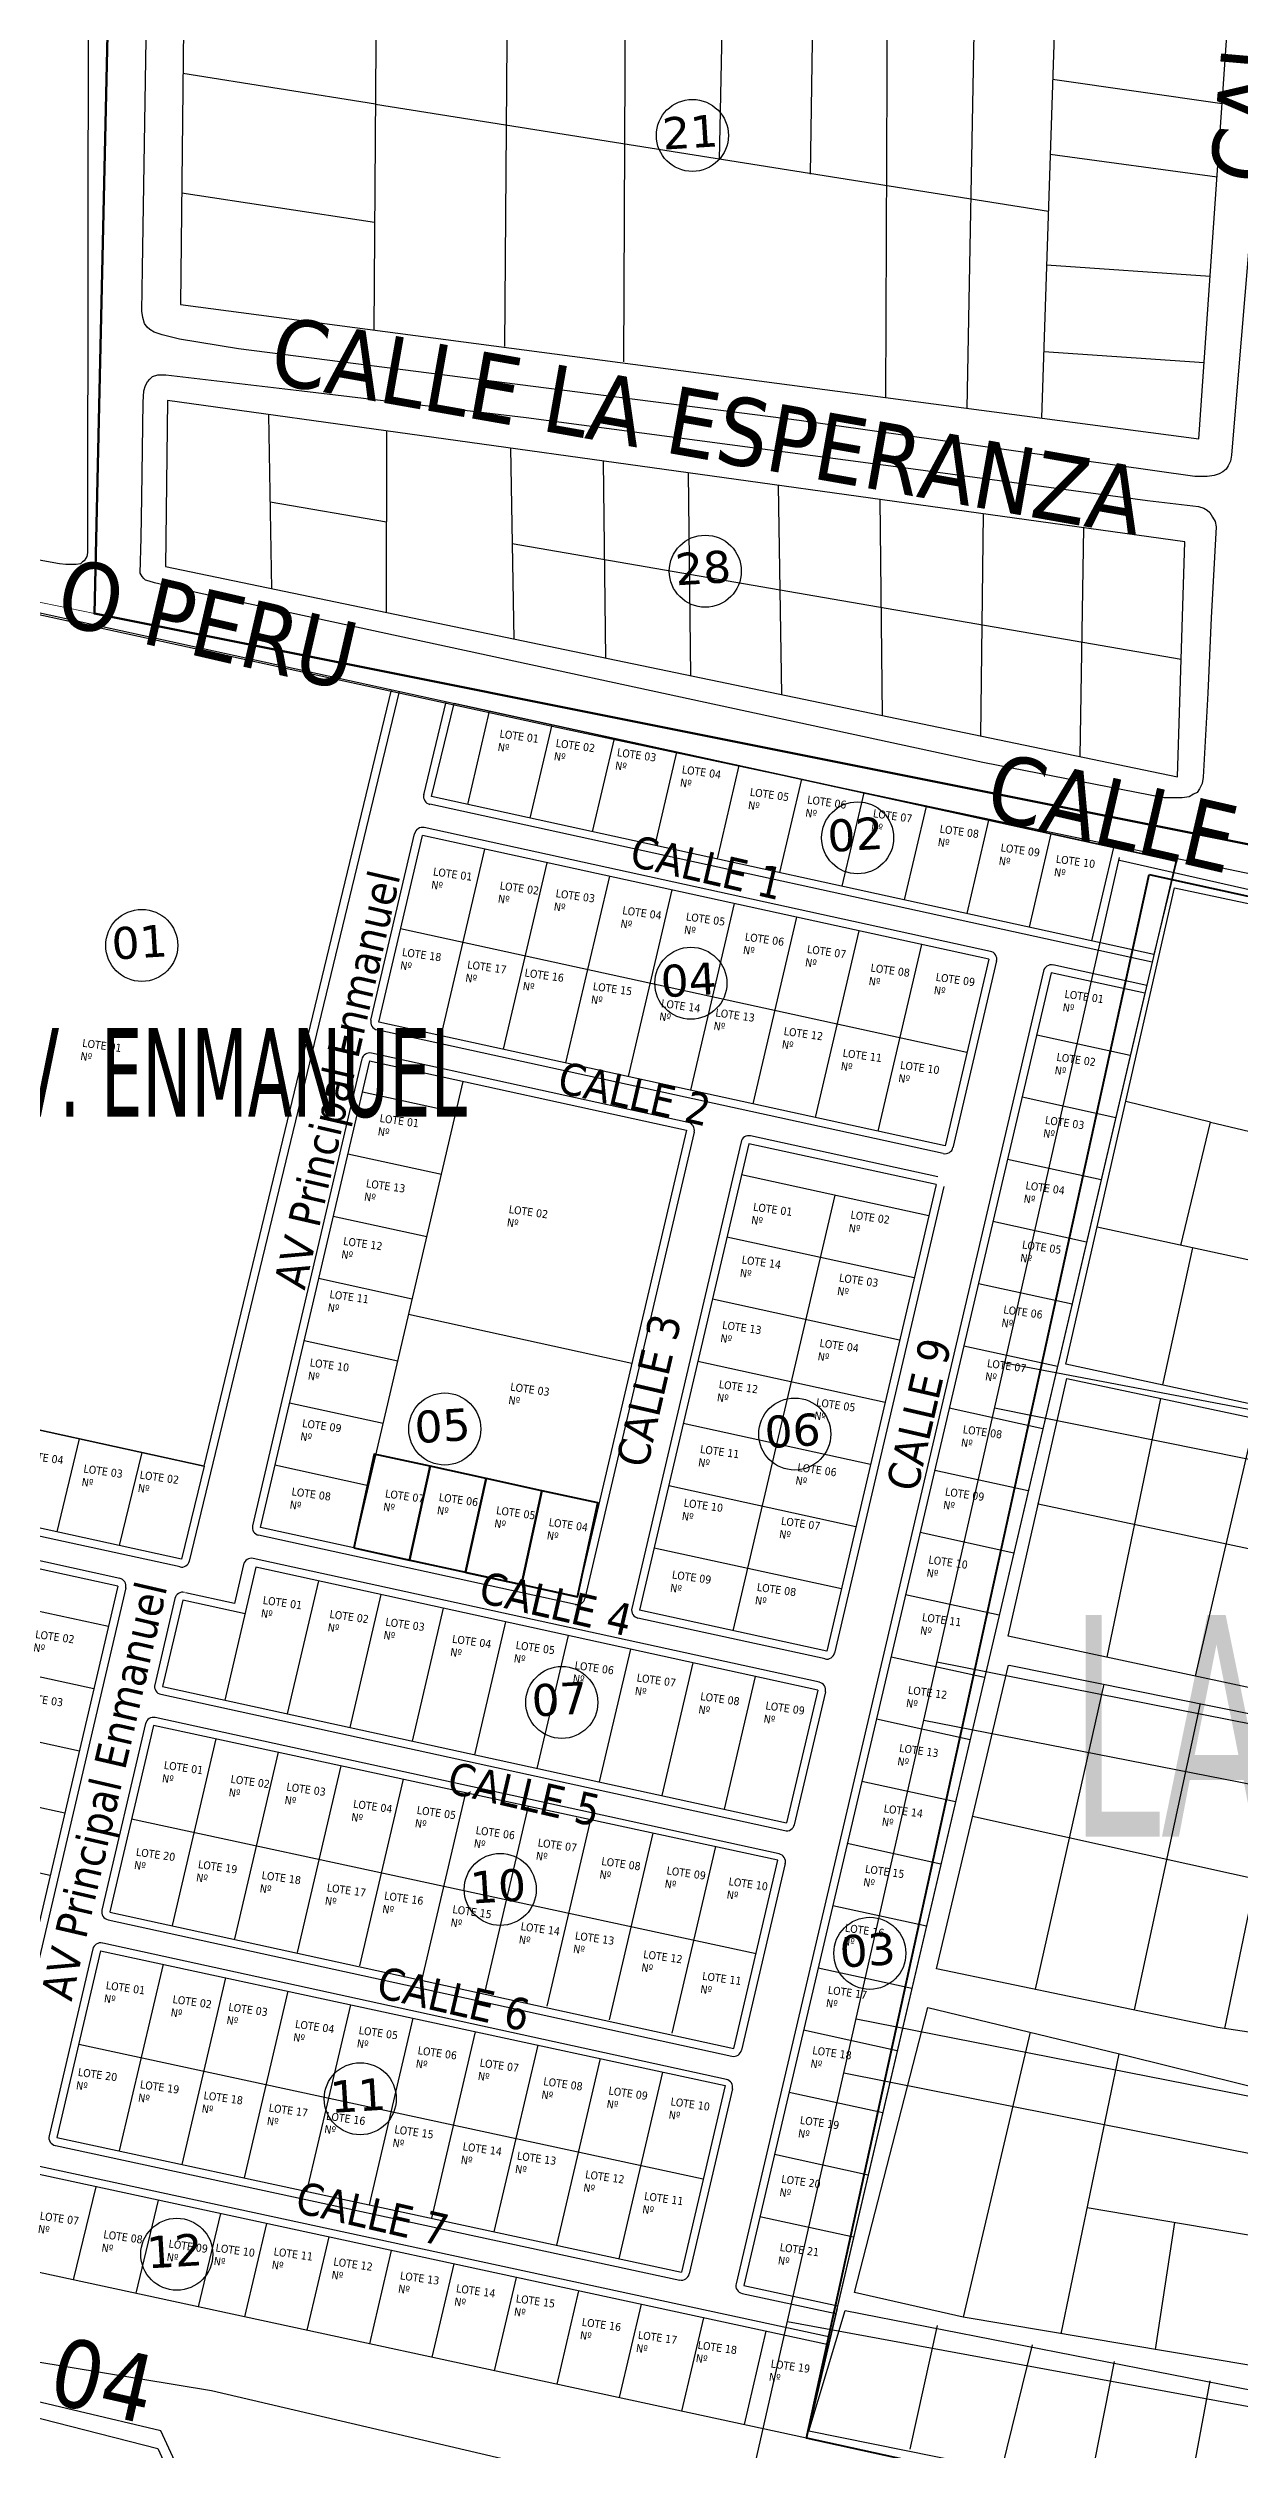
# Model space of a CAD drawing. Header units: metres. Extents: x 2 to 659295185, y -28 to 1124222152.
# Drawn here: x 657203.2 to 657352.1, y 1123297.5 to 1123597.7 of the extents above; entities that cross this region are included whole.
import ezdxf
from ezdxf.enums import TextEntityAlignment as Align

# ---------------------------------------------------------------- set-up
doc = ezdxf.new("R2010")
doc.units = ezdxf.units.M
doc.header["$MEASUREMENT"] = 0
for name, color, linetype in [('CALLES', 1, 'CONTINUOUS'), ('CURVAS', 2, 'CONTINUOUS'), ('MANZANA', 30, 'CONTINUOUS'), ('Numero de manzana', 6, 'CONTINUOUS'), ('Parcelas', 140, 'CONTINUOUS'), ('TEXTOS', 7, 'CONTINUOUS')]:
    doc.layers.add(name, color=color, linetype=linetype)
doc.styles.add('ROMAN', font='verdana.ttf')
doc.styles.get("Standard").update_dxf_attribs({"font": 'tahoma.ttf'})

msp = doc.modelspace()

# ---------------------------------------------------------------- linework, layer by layer
at = {"layer": 'CURVAS', "lineweight": 0}
msp.add_lwpolyline([(657455, 1124185), (656200, 1123990), (656283, 1123717), (657209, 1123527), (657217, 1123883), (657420, 1123852), (657455, 1124185)], dxfattribs=at)
at = {"layer": 'CURVAS', "lineweight": 211}
msp.add_lwpolyline([(657971, 1123772), (657979, 1123363), (657504, 1123468), (657209, 1123527), (657217, 1123883), (657420, 1123852), (657971, 1123772)], dxfattribs=at)
at = {"layer": 'MANZANA', "lineweight": -2}
for p, q in [((657208.2089, 1123618.0708), (657208.1264, 1123537.7671)), ((657214.9952, 1123570.1006), (657215.6796, 1123612.9018)), ((657354.7211, 1123590.0665), (657351.8103, 1123555.3236)), ((657214.9045, 1123564.7916), (657214.9952, 1123570.1006)), ((657215.02, 1123564.0118), (657214.9045, 1123564.7916)), ((657215.2426, 1123563.242), (657215.02, 1123564.0118)), ((657215.5724, 1123562.802), (657215.2426, 1123563.242)), ((657215.9023, 1123562.4721), (657215.5724, 1123562.802)), ((657216.4548, 1123562.1422), (657215.9023, 1123562.4721)), ((657217.4443, 1123561.8122), (657216.4548, 1123562.1422)), ((657219.6376, 1123561.2724), (657217.4443, 1123561.8122)), ((657226.9847, 1123560.0826), (657219.6376, 1123561.2724)), ((657297.0414, 1123551.1044), (657226.9847, 1123560.0826)), ((657215.1684, 1123554.8337), (657215.391, 1123555.5035)), ((657215.391, 1123555.5035), (657215.6054, 1123555.9434)), ((657215.6054, 1123555.9434), (657215.9353, 1123556.2734)), ((657215.9353, 1123556.2734), (657216.2569, 1123556.6133)), ((657216.2569, 1123556.6133), (657216.9165, 1123556.8333)), ((657216.9165, 1123556.8333), (657217.906, 1123556.8333)), ((657217.906, 1123556.8333), (657234.8925, 1123554.8137)), ((657351.8103, 1123555.3236), (657351.0846, 1123546.8053)), ((657214.9045, 1123541.5564), (657215.0694, 1123553.394)), ((657215.0694, 1123553.394), (657215.1684, 1123554.8337)), ((657234.8925, 1123554.8137), (657262.9613, 1123551.5043)), ((657262.9613, 1123551.5043), (657309.7812, 1123545.2956)), ((657336.5142, 1123545.5256), (657297.0414, 1123551.1044)), ((657350.9775, 1123546.0355), (657350.6476, 1123545.4756)), ((657351.0846, 1123546.8053), (657350.9775, 1123546.0355)), ((657309.7812, 1123545.2956), (657340.5877, 1123541.1165)), ((657346.4917, 1123544.1358), (657336.5142, 1123545.5256)), ((657348.0254, 1123544.1358), (657346.4917, 1123544.1358)), ((657348.8995, 1123544.2558), (657348.0254, 1123544.1358)), ((657349.5592, 1123544.4758), (657348.8995, 1123544.2558)), ((657349.9962, 1123544.7057), (657349.5592, 1123544.4758)), ((657350.4332, 1123545.0357), (657349.9962, 1123544.7057)), ((657350.6476, 1123545.4756), (657350.4332, 1123545.0357)), ((657214.8138, 1123536.4774), (657214.9045, 1123541.5564)), ((657340.5877, 1123541.1165), (657346.9452, 1123540.3766)), ((657346.9452, 1123540.3766), (657347.6049, 1123540.1567)), ((657347.6049, 1123540.1567), (657348.0419, 1123539.9367)), ((657208.1264, 1123537.7671), (657208.1347, 1123534.5678)), ((657348.0419, 1123539.9367), (657348.3718, 1123539.6068)), ((657348.3718, 1123539.6068), (657348.7016, 1123539.0569)), ((657349.1469, 1123537.8371), (657348.5449, 1123526.4494)), ((657348.7016, 1123539.0569), (657349.0397, 1123538.507)), ((657349.0397, 1123538.507), (657349.1469, 1123537.8371)), ((657204.6385, 1123533.2181), (657198.6107, 1123534.2978)), ((657208.0275, 1123534.1179), (657207.9203, 1123533.8979)), ((657208.1347, 1123534.5678), (657208.0275, 1123534.1179)), ((657214.7231, 1123532.0483), (657214.8138, 1123536.4774)), ((657183.0591, 1123531.0285), (657267.7357, 1123512.5923)), ((657205.4053, 1123533.1181), (657204.6385, 1123533.2181)), ((657206.1722, 1123533.1181), (657205.4053, 1123533.1181)), ((657206.7164, 1123533.1181), (657206.1722, 1123533.1181)), ((657207.2689, 1123533.2281), (657206.7164, 1123533.1181)), ((657207.4833, 1123533.458), (657207.2689, 1123533.2281)), ((657207.7059, 1123533.568), (657207.4833, 1123533.458)), ((657207.9203, 1123533.8979), (657207.7059, 1123533.568)), ((657214.8386, 1123531.8283), (657214.7231, 1123532.0483)), ((657214.9458, 1123531.6084), (657214.8386, 1123531.8283)), ((657215.1684, 1123531.3884), (657214.9458, 1123531.6084)), ((657215.3828, 1123531.1685), (657215.1684, 1123531.3884)), ((657215.8281, 1123531.0585), (657215.3828, 1123531.1685)), ((657216.4795, 1123530.8385), (657215.8281, 1123531.0585)), ((657222.0784, 1123529.5388), (657216.4795, 1123530.8385)), ((657320.0226, 1123508.4031), (657222.0784, 1123529.5388)), ((657348.5449, 1123526.4494), (657348.1409, 1123517.0414)), ((657348.1409, 1123517.0414), (657347.5307, 1123506.5335)), ((657267.7357, 1123512.5923), (657324.7722, 1123500.4647)), ((657342.6162, 1123503.964), (657320.0226, 1123508.4031)), ((657345.7908, 1123504.094), (657344.9168, 1123503.984)), ((657346.335, 1123504.4239), (657345.7908, 1123504.094)), ((657346.7721, 1123504.6539), (657346.335, 1123504.4239)), ((657347.1019, 1123505.0938), (657346.7721, 1123504.6539)), ((657347.4235, 1123505.7637), (657347.1019, 1123505.0938)), ((657347.5307, 1123506.5335), (657347.4235, 1123505.7637)), ((657344.9168, 1123503.984), (657342.6162, 1123503.964)), ((657324.7722, 1123500.4647), (657366.7765, 1123491.6865)), ((657223.6204, 1123304.9145), (657147.4041, 1123317.522)), ((657217.2876, 1123299.9156), (657169.8987, 1123311.0933)), ((657269.5745, 1123294.1667), (657223.6204, 1123304.9145)), ((657248.8114, 1123231.9194), (657217.2876, 1123299.9156))]:
    msp.add_line(p, q, dxfattribs=at)
at = {"layer": 'MANZANA'}
for p, q in [((657222.7015, 1123420.4782), (657246.1313, 1123517.4741)), ((657344.1241, 1123496.0669), (657297.9778, 1123299.0184)), ((657175.908, 1123430.7005), (657222.7015, 1123420.4782)), ((657297.9778, 1123299.0184), (657151.7202, 1123330.5666))]:
    msp.add_line(p, q, dxfattribs=at)
for points in [[(657337.073, 1123496.1722), (657401.9246, 1123481.5116), (657396.0603, 1123444.9464), (657399.1649, 1123435.4601), (657387.0915, 1123380.9572), (657370.8786, 1123309.8965), (657363.6345, 1123277.9881), (657290.849, 1123292.6487), (657337.073, 1123496.5172)], [(657395.6287, 1123419.4968), (657322.743, 1123433.3154)], [(657394.1964, 1123413.0307), (657321.4734, 1123427.716)], [(657387.2249, 1123381.5597), (657314.2754, 1123395.9697)], [(657385.5933, 1123374.3907), (657312.6205, 1123388.6707)], [(657377.0669, 1123337.0196), (657304.1648, 1123351.3774)], [(657375.4972, 1123330.1395), (657302.6264, 1123344.5925)], [(657368.6493, 1123300.077), (657295.5893, 1123313.5555)]]:
    msp.add_lwpolyline(points, dxfattribs=at)
at = {"layer": 'MANZANA', "lineweight": 40}
msp.add_lwpolyline([(657340.7821, 1123494.3842), (657487.3065, 1123462.281), (657444.5021, 1123266.9152), (657297.9778, 1123299.0184), (657340.7821, 1123494.3842)], dxfattribs=at)
at = {"layer": 'Numero de manzana', "lineweight": -2}
for centre in [(657283.7138, 1123586.7389), (657285.3283, 1123532.2928), (657304.3617, 1123498.9726), (657214.9075, 1123485.528), (657283.5207, 1123480.8076), (657252.7679, 1123425.1016), (657296.5095, 1123424.474), (657267.3983, 1123390.9301), (657259.7058, 1123367.5685), (657305.8874, 1123359.584), (657242.2064, 1123341.408), (657219.2876, 1123321.9788)]:
    msp.add_circle(centre, 4.5001, dxfattribs=at)
at = {"layer": 'Parcelas', "lineweight": -3}
for p, q in [((657220.3452, 1123623.296), (657219.7657, 1123565.6253)), ((657244.323, 1123618.854), (657243.8896, 1123562.4439)), ((657260.6632, 1123615.7602), (657260.2266, 1123560.3497)), ((657275.3682, 1123612.9499), (657275.1091, 1123558.4626)), ((657287.5947, 1123610.5402), (657287.0787, 1123583.6723)), ((657298.8487, 1123608.537), (657298.436, 1123581.911)), ((657308.0667, 1123607.045), (657307.851, 1123554.0091)), ((657318.973, 1123605.0246), (657318.0288, 1123552.6669)), ((657329.041, 1123603.1594), (657327.3543, 1123551.4372)), ((657347.013, 1123548.8447), (657350.4883, 1123599.1862)), ((657244.1063, 1123590.649), (657220.0555, 1123594.4606)), ((657328.7343, 1123593.7552), (657349.9057, 1123590.7473)), ((657244.1063, 1123590.649), (657328.1976, 1123577.2983)), ((657328.4292, 1123584.3987), (657349.2727, 1123581.5777)), ((657243.9928, 1123575.8796), (657219.9055, 1123579.5397)), ((657327.9784, 1123570.576), (657348.4158, 1123569.1651)), ((657219.7657, 1123565.6253), (657347.013, 1123548.8447)), ((657327.625, 1123559.7408), (657347.6697, 1123558.357)), ((657218.1267, 1123553.5995), (657217.8569, 1123532.8599)), ((657345.2617, 1123535.9574), (657218.1267, 1123553.5995)), ((657230.7618, 1123551.8462), (657231.1348, 1123530.1026)), ((657245.5097, 1123549.7996), (657245.4517, 1123527.1296)), ((657260.9962, 1123547.6506), (657261.3998, 1123523.8178)), ((657272.573, 1123546.0442), (657272.8682, 1123521.4363)), ((657283.2064, 1123544.5686), (657283.4808, 1123519.2325)), ((657294.4415, 1123543.0096), (657294.8469, 1123516.8722)), ((657230.9483, 1123540.9744), (657245.4807, 1123538.4646)), ((657307.1504, 1123541.246), (657307.4254, 1123514.2602)), ((657320.0502, 1123539.4559), (657319.7228, 1123511.7065)), ((657332.6082, 1123537.7133), (657332.123, 1123509.1315)), ((657261.198, 1123535.7342), (657344.7899, 1123521.2782)), ((657344.3182, 1123506.599), (657345.2617, 1123535.9574)), ((657217.8569, 1123532.8599), (657344.3182, 1123506.599)), ((657171.9618, 1123309.1755), (657216.8982, 1123297.695)), ((657216.8982, 1123297.695), (657250.4853, 1123225.2408))]:
    msp.add_line(p, q, dxfattribs=at)
at = {"layer": 'Parcelas'}
for p, q in [((657199.3378, 1123527.6965), (657344.1241, 1123496.0669)), ((657220.8545, 1123408.5831), (657247.1062, 1123517.2612)), ((657222.7015, 1123420.4782), (657246.1313, 1123517.4741)), ((657250.1438, 1123504.3439), (657252.9554, 1123515.9834)), ((657251.1187, 1123504.1309), (657253.9302, 1123515.7704)), ((657344.2053, 1123496.0476), (657253.9302, 1123515.7704)), ((657258.3359, 1123514.808), (657255.6059, 1123503.1505)), ((657266.1349, 1123513.1042), (657263.4048, 1123501.4467)), ((657273.9338, 1123511.4005), (657271.2037, 1123499.7428)), ((657281.7327, 1123509.6968), (657279.0026, 1123498.039)), ((657289.5316, 1123507.993), (657286.8015, 1123496.3351)), ((657341.3937, 1123484.4081), (657251.1187, 1123504.1309)), ((657297.3306, 1123506.2893), (657294.6004, 1123494.6312)), ((657305.1295, 1123504.5856), (657302.3993, 1123492.9274)), ((657341.1662, 1123483.4365), (657250.8911, 1123503.1593)), ((657312.9284, 1123502.8818), (657310.1982, 1123491.2235)), ((657320.7273, 1123501.1781), (657317.9971, 1123489.5197)), ((657243.5454, 1123476.1683), (657249.0061, 1123499.486)), ((657244.5203, 1123475.9554), (657249.981, 1123499.273)), ((657320.7589, 1123483.8099), (657249.981, 1123499.273)), ((657320.9864, 1123484.7815), (657250.2085, 1123500.2446)), ((657328.5263, 1123499.4744), (657325.796, 1123487.8158)), ((657252.3192, 1123474.2515), (657257.7799, 1123497.5692)), ((657260.1181, 1123472.5477), (657265.5788, 1123495.8653)), ((657336.3252, 1123497.7707), (657333.5949, 1123486.112)), ((657267.917, 1123470.8438), (657273.3777, 1123494.1615)), ((657275.7159, 1123469.1399), (657281.1766, 1123492.4576)), ((657283.5148, 1123467.4361), (657288.9755, 1123490.7537)), ((657291.3137, 1123465.7322), (657296.7744, 1123489.0499)), ((657318.0285, 1123472.1511), (657247.2506, 1123487.6142)), ((657299.1126, 1123464.0284), (657304.5733, 1123487.346)), ((657306.9115, 1123462.3245), (657312.3722, 1123485.6422)), ((657320.7589, 1123483.8099), (657315.2982, 1123460.4922)), ((657321.7337, 1123483.5969), (657316.2662, 1123460.2502)), ((657340.4836, 1123480.5218), (657328.7561, 1123483.084)), ((657327.5829, 1123482.319), (657289.1646, 1123318.2697)), ((657328.5578, 1123482.106), (657290.1401, 1123318.0593)), ((657340.2561, 1123479.5502), (657328.5578, 1123482.106)), ((657340.2561, 1123479.5502), (657328.5578, 1123482.106)), ((657340.2561, 1123479.5502), (657301.8384, 1123315.5035)), ((657315.0706, 1123459.5206), (657244.2928, 1123474.9838)), ((657315.2982, 1123460.4922), (657244.5203, 1123475.9554)), ((657338.4359, 1123471.7777), (657326.7375, 1123474.3335)), ((657242.4146, 1123471.3396), (657228.756, 1123413.0163)), ((657283.1925, 1123463.4214), (657243.6102, 1123472.0691)), ((657241.4292, 1123410.2476), (657255.081, 1123468.5417)), ((657254.1709, 1123464.6555), (657242.4725, 1123467.2112)), ((657336.6156, 1123464.0051), (657324.9173, 1123466.5609)), ((657283.933, 1123462.2078), (657270.2812, 1123403.9136)), ((657252.3506, 1123456.8829), (657240.6523, 1123459.4387)), ((657289.7958, 1123460.988), (657276.1372, 1123402.6647)), ((657290.7638, 1123460.7459), (657277.112, 1123402.4518)), ((657314.1605, 1123455.6344), (657290.7638, 1123460.7459)), ((657314.388, 1123456.6059), (657290.9622, 1123461.7239)), ((657313.2504, 1123451.7481), (657289.8537, 1123456.8597)), ((657334.7954, 1123456.2326), (657323.097, 1123458.7884)), ((657288.8104, 1123399.896), (657301.552, 1123454.3039)), ((657314.1605, 1123455.6344), (657300.5087, 1123397.3402)), ((657315.1354, 1123455.4214), (657301.4768, 1123397.0982)), ((657250.5304, 1123449.1103), (657238.8321, 1123451.6661)), ((657332.9752, 1123448.46), (657321.2768, 1123451.0158)), ((657311.4302, 1123443.9755), (657288.0335, 1123449.0871)), ((657248.7102, 1123441.3378), (657237.0118, 1123443.8936)), ((657309.6099, 1123436.203), (657286.2132, 1123441.3146)), ((657331.1549, 1123440.6875), (657319.4566, 1123443.2432)), ((657276.139, 1123433.3027), (657248.2551, 1123439.3946)), ((657246.8899, 1123433.5652), (657235.1916, 1123436.121)), ((657329.3347, 1123432.9149), (657317.6363, 1123435.4707)), ((657307.7897, 1123428.4304), (657284.393, 1123433.542)), ((657222.7015, 1123420.4782), (657175.9082, 1123430.7013)), ((657245.0697, 1123425.7927), (657233.3713, 1123428.3485)), ((657327.5144, 1123425.1423), (657315.8161, 1123427.6981)), ((657207.1037, 1123423.8859), (657204.2922, 1123412.2464)), ((657305.9694, 1123420.6579), (657282.5728, 1123425.7694)), ((657214.9026, 1123422.182), (657212.0911, 1123410.5425)), ((657222.7015, 1123420.4782), (657219.8899, 1123408.8386)), ((657243.2495, 1123418.0201), (657231.5511, 1123420.5759)), ((657219.6984, 1123407.8594), (657172.8623, 1123418.0918)), ((657219.8899, 1123408.8386), (657173.0966, 1123419.0618)), ((657304.1492, 1123412.8853), (657280.7525, 1123417.9969)), ((657325.6942, 1123417.3698), (657313.9959, 1123419.9256)), ((657212.1626, 1123406.4416), (657188.7232, 1123411.5625)), ((657269.1148, 1123403.1777), (657229.5033, 1123411.8318)), ((657323.874, 1123409.5972), (657312.1756, 1123412.153)), ((657211.9283, 1123405.4717), (657188.5316, 1123410.5833)), ((657227.6184, 1123408.1585), (657226.4836, 1123403.3129)), ((657302.329, 1123405.1127), (657278.9323, 1123410.2243)), ((657187.271, 1123405.5126), (657210.7518, 1123400.4481)), ((657211.9283, 1123405.4717), (657196.2024, 1123338.3207)), ((657212.9031, 1123405.2587), (657197.1704, 1123338.0787)), ((657229.1801, 1123407.8173), (657225.2929, 1123391.2183)), ((657299.3711, 1123392.4823), (657229.1801, 1123407.8173)), ((657236.9787, 1123406.1135), (657233.0914, 1123389.5145)), ((657219.0464, 1123403.9255), (657216.5202, 1123393.1385)), ((657220.0213, 1123403.7125), (657217.4951, 1123392.9255)), ((657227.8178, 1123402.0002), (657220.0193, 1123403.704)), ((657226.4836, 1123403.3129), (657220.363, 1123404.6501)), ((657244.7772, 1123404.4097), (657240.8899, 1123387.8106)), ((657252.5758, 1123402.7059), (657248.6885, 1123386.1068)), ((657300.5087, 1123397.3402), (657277.112, 1123402.4518)), ((657322.0537, 1123401.8247), (657310.3554, 1123404.3805)), ((657260.3744, 1123401.0021), (657256.487, 1123384.4029)), ((657268.1729, 1123399.2983), (657264.2856, 1123382.6991)), ((657300.3103, 1123396.3623), (657276.8845, 1123401.4802)), ((657185.3966, 1123397.753), (657208.9319, 1123392.6767)), ((657275.9715, 1123397.5946), (657272.0841, 1123380.9952)), ((657320.2335, 1123394.0521), (657308.5352, 1123396.6079)), ((657283.77, 1123395.8908), (657279.8827, 1123379.2914)), ((657291.5686, 1123394.187), (657287.6812, 1123377.5876)), ((657183.5222, 1123389.9933), (657207.1119, 1123384.9052)), ((657217.2967, 1123391.9476), (657295.2562, 1123374.9113)), ((657217.4943, 1123392.9221), (657295.4837, 1123375.8829)), ((657299.3711, 1123392.4823), (657295.4837, 1123375.8829)), ((657300.3459, 1123392.2694), (657296.4518, 1123375.6408)), ((657215.3894, 1123388.3097), (657209.9219, 1123364.963)), ((657294.5737, 1123371.9972), (657216.585, 1123389.0392)), ((657318.4133, 1123386.2796), (657306.7149, 1123388.8353)), ((657224.1608, 1123386.3846), (657218.7001, 1123363.0669)), ((657231.9642, 1123384.7014), (657226.5035, 1123361.3838)), ((657181.6478, 1123382.2336), (657205.2919, 1123377.1338)), ((657239.7676, 1123383.0183), (657234.3069, 1123359.7007)), ((657247.571, 1123381.3352), (657242.1103, 1123358.0175)), ((657316.593, 1123378.507), (657304.8947, 1123381.0628)), ((657255.3744, 1123379.6521), (657249.9137, 1123356.3344)), ((657263.1778, 1123377.969), (657257.7171, 1123354.6513)), ((657213.6271, 1123376.4088), (657291.665, 1123359.5769)), ((657270.9812, 1123376.2859), (657265.5205, 1123352.9682)), ((657179.7735, 1123374.4739), (657203.4719, 1123369.3624)), ((657278.7846, 1123374.6028), (657273.3239, 1123351.2851)), ((657286.588, 1123372.9197), (657281.1273, 1123349.602)), ((657314.7728, 1123370.7344), (657303.0744, 1123373.2902)), ((657295.321, 1123370.8126), (657289.8534, 1123347.4653)), ((657210.6983, 1123363.7721), (657288.6578, 1123346.7358)), ((657312.9526, 1123362.9619), (657301.2542, 1123365.5177)), ((657208.791, 1123360.1342), (657203.3235, 1123336.7874)), ((657287.9753, 1123343.8216), (657210.0536, 1123360.8455)), ((657209.7591, 1123359.8921), (657204.2984, 1123336.5745)), ((657209.7591, 1123359.8921), (657287.797, 1123343.0602)), ((657217.5625, 1123358.209), (657212.1018, 1123334.8914)), ((657311.1323, 1123355.1893), (657299.434, 1123357.7451)), ((657225.3659, 1123356.5259), (657219.9052, 1123333.2082)), ((657233.1693, 1123354.8428), (657227.7086, 1123331.5251)), ((657240.9727, 1123353.1597), (657235.512, 1123329.842)), ((657248.7761, 1123351.4766), (657243.3154, 1123328.1589)), ((657207.0287, 1123348.2333), (657285.0667, 1123331.4014)), ((657256.5795, 1123349.7935), (657251.1188, 1123326.4758)), ((657264.3829, 1123348.1104), (657258.9222, 1123324.7927)), ((657272.1863, 1123346.4273), (657266.7256, 1123323.1096)), ((657300.7081, 1123310.6773), (657154.5318, 1123342.2061)), ((657154.7661, 1123343.1761), (657300.9357, 1123311.6488)), ((657279.9897, 1123344.7441), (657274.529, 1123321.4265)), ((657204.2984, 1123336.5745), (657282.3363, 1123319.7425)), ((657204.1175, 1123335.5629), (657282.125, 1123318.7616)), ((657297.9778, 1123299.0184), (657151.8014, 1123330.5473)), ((657209.1556, 1123330.4243), (657206.344, 1123318.7848)), ((657216.9589, 1123328.7409), (657214.1473, 1123317.1014)), ((657224.7623, 1123327.0575), (657221.9507, 1123315.418)), ((657230.4776, 1123325.8253), (657227.7472, 1123314.1665)), ((657238.281, 1123324.1422), (657235.5506, 1123312.4834)), ((657246.0844, 1123322.4591), (657243.354, 1123310.8003)), ((657253.8878, 1123320.776), (657251.1574, 1123309.1172)), ((657261.6912, 1123319.0929), (657258.9608, 1123307.434)), ((657269.4946, 1123317.4098), (657266.7642, 1123305.7509)), ((657277.298, 1123315.7266), (657274.5676, 1123304.0678))]:
    msp.add_line(p, q, dxfattribs=at)
at = {"layer": 'Parcelas', "color": 4}
for p, q in [((657344.2027, 1123496.0461), (657341.3911, 1123484.4066)), ((657309.3121, 1123347.4168), (657297.6137, 1123349.9726)), ((657287.797, 1123343.0602), (657282.3363, 1123319.7425)), ((657288.7227, 1123342.6371), (657283.3118, 1123319.5321)), ((657307.4918, 1123339.6442), (657295.7935, 1123342.2)), ((657305.6716, 1123331.8716), (657293.9733, 1123334.4274)), ((657303.8514, 1123324.0991), (657292.153, 1123326.6549)), ((657290.1401, 1123318.0593), (657301.8729, 1123315.5287)), ((657289.9293, 1123317.0807), (657301.6386, 1123314.5587)), ((657285.1014, 1123314.0435), (657282.371, 1123302.3847)), ((657292.9047, 1123312.3603), (657290.1744, 1123300.7015))]:
    msp.add_line(p, q, dxfattribs=at)
at = {"layer": 'Parcelas'}
for points in [[(657407.9582, 1123479.1516), (657402.4177, 1123446.4446), (657406.1709, 1123435.3635), (657402.4177, 1123417.6695), (657330.3907, 1123433.2188), (657343.974, 1123492.7348), (657407.9582, 1123479.1516)], [(657243.3826, 1123471.0975), (657282.9649, 1123462.4498), (657269.3131, 1123404.1556), (657229.7309, 1123412.8033), (657243.3894, 1123471.1266)], [(657344.7479, 1123448.0368), (657348.4422, 1123463.4236), (657337.8786, 1123466.0272)], [(657348.4422, 1123463.4236), (657369.7107, 1123458.4193), (657366.5878, 1123443.3051)], [(657380.9705, 1123440.1891), (657334.2897, 1123450.3025)], [(657346.2018, 1123447.7218), (657342.4454, 1123430.6164)], [(657413.2503, 1123413.8765), (657406.8161, 1123381.3482), (657323.1719, 1123399.2209), (657330.4997, 1123431.3917), (657413.2503, 1123413.8765)], [(657335.5314, 1123396.58), (657342.2707, 1123428.9002)], [(657354.0485, 1123426.4073), (657346.5298, 1123394.2299)], [(657410.1218, 1123398.0603), (657326.9264, 1123415.7042), (657327.0161, 1123416.0978)], [(657299.5986, 1123393.4539), (657228.8208, 1123408.9171)], [(657323.306, 1123395.5922), (657405.7239, 1123378.9928), (657398.5823, 1123342.8988), (657349.3632, 1123350.3299), (657314.2343, 1123357.6645), (657323.2095, 1123395.5922)], [(657335.1441, 1123393.2079), (657326.554, 1123355.0923)], [(657347.1669, 1123390.7865), (657338.9316, 1123352.5079)], [(657210.8959, 1123364.7466), (657288.8853, 1123347.7073), (657294.3954, 1123371.2357), (657216.3574, 1123388.0677), (657210.8967, 1123364.75)], [(657350.2409, 1123350.1974), (657358.1882, 1123388.5667)], [(657377.9822, 1123363.5406), (657318.7353, 1123376.6849)], [(657397.2761, 1123334.7555), (657389.459, 1123302.0393), (657317.5605, 1123314.1028), (657303.9529, 1123317.191), (657313.1212, 1123352.8025), (657338.3098, 1123346.7225), (657360.9891, 1123341.125), (657397.0831, 1123334.659)], [(657325.9073, 1123349.7162), (657317.5605, 1123314.1028)], [(657329.7807, 1123312.0524), (657337.033, 1123347.0307)], [(657333.0493, 1123327.8171), (657392.2577, 1123317.7701)], [(657341.5788, 1123310.0729), (657343.9853, 1123325.9614)], [(657298.2577, 1123299.8576), (657301.8676, 1123315.2162)], [(657370.2, 1123285.3354), (657298.2577, 1123299.8576), (657302.8081, 1123314.9564), (657374.2333, 1123300.9513), (657369.9642, 1123285.3843)], [(657314.3001, 1123313.0832), (657310.8754, 1123297.6292)], [(657322.4368, 1123295.2333), (657326.2264, 1123310.6691)], [(657333.3996, 1123292.9615), (657336.4449, 1123308.6006)], [(657345.4943, 1123290.4551), (657348.4316, 1123306.1742)]]:
    msp.add_lwpolyline(points, dxfattribs=at)
at = {"layer": 'Parcelas', "lineweight": 40}
for points in [[(657241.4271, 1123410.2413), (657248.3831, 1123408.7216), (657250.9443, 1123420.4451), (657243.9591, 1123421.9712), (657241.3978, 1123410.2477)], [(657248.4125, 1123408.7152), (657255.3684, 1123407.1955), (657257.9297, 1123418.919), (657250.9444, 1123420.4451), (657248.3832, 1123408.7216)], [(657255.3978, 1123407.1891), (657262.3537, 1123405.6694), (657264.915, 1123417.3928), (657257.9298, 1123418.9189), (657255.3685, 1123407.1955)], [(657262.3833, 1123405.6631), (657269.3392, 1123404.1434), (657271.9005, 1123415.8669), (657264.9153, 1123417.393), (657262.354, 1123405.6695)]]:
    msp.add_lwpolyline(points, dxfattribs=at)
at = {"layer": 'Parcelas'}
for centre, start, end in [((657251.1187, 1123504.1309), 165.163267, 258.532392), ((657249.981, 1123499.273), 76.819568, 167.676935), ((657320.7589, 1123483.8099), 345.963156, 78.532391), ((657328.5578, 1123482.106), 76.819569, 167.67598), ((657244.5203, 1123475.9554), 165.962202, 258.532392), ((657243.3826, 1123471.0975), 76.819569, 167.67598), ((657282.9649, 1123462.4498), 345.963157, 76.819569), ((657290.7638, 1123460.7459), 76.819569, 167.67598), ((657315.2982, 1123460.4922), 256.819568, 347.67598), ((657229.7309, 1123412.8033), 165.963156, 258.532392), ((657219.8899, 1123408.8386), 256.420101, 347.676936), ((657228.5932, 1123407.9455), 76.819568, 167.67598), ((657211.9283, 1123405.4717), 345.963157, 78.931859), ((657220.0213, 1123403.7125), 76.420101, 167.675981), ((657269.3131, 1123404.1556), 256.81957, 347.67598), ((657277.112, 1123402.4518), 165.963157, 258.53239), ((657300.5087, 1123397.3402), 256.819571, 347.67598), ((657217.4951, 1123392.9255), 165.963156, 258.531552), ((657299.3711, 1123392.4823), 345.963157, 78.532393), ((657216.3574, 1123388.0677), 76.819568, 167.675981), ((657295.4837, 1123375.8829), 256.819569, 347.675981), ((657294.3462, 1123371.0256), 345.963157, 78.532393), ((657210.8967, 1123364.75), 165.963156, 258.531552), ((657209.7591, 1123359.8921), 76.819568, 167.675981), ((657204.2916, 1123336.5454), 165.963156, 259.236644)]:
    msp.add_arc(centre, 0.9979, start, end, dxfattribs=at)
at = {"layer": 'Parcelas', "color": 4}
for centre, start, end in [((657288.8853, 1123347.7073), 256.819569, 347.675981), ((657287.7478, 1123342.8501), 345.963157, 78.532393), ((657282.3363, 1123319.7425), 257.845281, 347.828373), ((657290.1401, 1123318.0593), 165.810764, 257.845281)]:
    msp.add_arc(centre, 0.9979, start, end, dxfattribs=at)

# ---------------------------------------------------------------- texts
at = {"layer": 'CALLES', "color": 0}
for s, height, rotation, p in [('CALLE BELLAVISTA', 8.5, 85, (657356.7728, 1123628.1346)), ('CALLE LA ESPERANZA', 8.5, 350, (657285.6409, 1123550.493)), ('CALLE RICAURTE O PERU', 8.5, 347, (657180.1223, 1123535.6762)), ('CALLE RICAURTE O PERU', 8.5, 347, (657382.3331, 1123491.4836)), ('CALLE 1', 4, 347, (657285.5387, 1123495.2804)), ('AV Principal Enmanuel ', 4, 77, (657239.947, 1123469.3971)), ('CALLE 2', 4, 347, (657276.4957, 1123466.9945)), ('CALLE 3', 4, 77, (657278.2544, 1123429.9284)), ('CALLE 9', 4, 77, (657312.0014, 1123426.9362)), ('AV Principal Enmanuel ', 4, 77, (657210.8204, 1123380.5199)), ('CALLE 4', 4, 347, (657266.6733, 1123403.2817)), ('CALLE 5', 4, 347, (657262.7038, 1123379.4861)), ('CALLE 6', 4, 347, (657253.8834, 1123353.9279)), ('CALLE 7', 4, 347, (657243.7399, 1123327.0476)), ('CALLE 04', 8.5, 347.150745, (657193.214, 1123310.1417)), ('CALLE 04', 8.5, 347.150745, (657193.214, 1123310.1417))]:
    msp.add_text(s, height=height, rotation=rotation, dxfattribs=at).set_placement(p, align=Align.MIDDLE)
at = {"layer": 'Numero de manzana', "lineweight": -2, "style": 'ROMAN'}
for s, p in [('21', (657280.0662, 1123584.9623)), ('28', (657281.6807, 1123530.5162)), ('02', (657300.7141, 1123497.196)), ('01', (657211.2599, 1123483.7514)), ('04', (657279.873, 1123479.031)), ('05', (657249.1203, 1123423.325)), ('06', (657292.8618, 1123422.6974)), ('07', (657263.7507, 1123389.1535)), ('10', (657256.0581, 1123365.7919)), ('03', (657302.2398, 1123357.8074)), ('11', (657238.5588, 1123339.6314)), ('12', (657215.64, 1123320.2022))]:
    msp.add_text(s, height=4, rotation=3.491535, dxfattribs=at).set_placement(p)
at = {"layer": 'Parcelas', "lineweight": 40, "char_height": 1, "width": 6.941503, "attachment_point": 1, "rotation": 351.956363}
for s, insert in [('LOTE 01 \\PNº', (657259.7131, 1123512.5022)), ('LOTE 02\\PNº', (657266.734, 1123511.3395)), ('LOTE 03\\PNº', (657274.3855, 1123510.1734)), ('LOTE 04\\PNº', (657282.4904, 1123508.0352)), ('LOTE 05\\PNº', (657290.9924, 1123505.2254)), ('LOTE 06\\PNº', (657298.1538, 1123504.2695)), ('LOTE 07\\PNº', (657306.3802, 1123502.5442)), ('LOTE 08\\PNº', (657314.7078, 1123500.6163)), ('LOTE 09\\PNº', (657322.3246, 1123498.2823)), ('LOTE 01\\PNº', (657251.4043, 1123495.2738)), ('LOTE 10\\PNº', (657329.2305, 1123496.862)), ('LOTE 02\\PNº', (657259.7401, 1123493.5303)), ('LOTE 03\\PNº', (657266.7191, 1123492.5621)), ('LOTE 04\\PNº', (657275.0549, 1123490.4311)), ('LOTE 05\\PNº', (657283.0039, 1123489.6563)), ('LOTE 06\\PNº', (657290.3706, 1123487.1383)), ('LOTE 18\\PNº', (657247.5297, 1123485.2117)), ('LOTE 17\\PNº', (657255.6721, 1123483.6619)), ('LOTE 07\\PNº', (657298.1252, 1123485.5889)), ('LOTE 08\\PNº', (657306.0733, 1123483.2643)), ('LOTE 16\\PNº', (657262.8445, 1123482.6391)), ('LOTE 15\\PNº', (657271.3747, 1123480.9503)), ('LOTE 09\\PNº', (657314.2157, 1123482.1024)), ('LOTE 14\\PNº', (657279.9049, 1123478.8197)), ('LOTE 13\\PNº', (657286.6895, 1123477.6574)), ('LOTE 01\\PNº', (657330.3122, 1123479.98)), ('LOTE 12\\PNº', (657295.2197, 1123475.3332)), ('LOTE 01\\PNº', (657207.5636, 1123473.8688)), ('LOTE 11\\PNº', (657302.5865, 1123472.6215)), ('LOTE 10\\PNº', (657309.7753, 1123471.1111)), ('LOTE 02\\PNº', (657329.3094, 1123472.1039)), ('LOTE 01 \\PNº', (657244.7286, 1123464.464)), ('LOTE 03\\PNº', (657327.8758, 1123464.2277)), ('LOTE 13\\PNº', (657243.0204, 1123456.3099)), ('LOTE 04\\PNº', (657325.4394, 1123456.0652)), ('LOTE 02\\PNº', (657260.8601, 1123453.086)), ('LOTE 01\\PNº', (657291.3938, 1123453.3862)), ('LOTE 02\\PNº', (657303.5687, 1123452.3978)), ('LOTE 12\\PNº', (657240.1733, 1123449.1037)), ('LOTE 05\\PNº', (657325.0114, 1123448.6623)), ('LOTE 14\\PNº', (657289.9739, 1123446.7851)), ('LOTE 03\\PNº', (657302.1351, 1123444.5216)), ('LOTE 11\\PNº', (657238.4651, 1123442.4668)), ('LOTE 13\\PNº', (657287.5375, 1123438.6225)), ('LOTE 06\\PNº', (657322.6672, 1123440.5543)), ('LOTE 04\\PNº', (657299.6987, 1123436.3591)), ('LOTE 10\\PNº', (657235.9976, 1123433.9334)), ('LOTE 07\\PNº', (657320.6277, 1123433.8443)), ('LOTE 03\\PNº', (657261.0499, 1123430.8994)), ('LOTE 12\\PNº', (657287.1095, 1123431.2197)), ('LOTE 09\\PNº', (657235.0486, 1123426.3482)), ('LOTE 05\\PNº', (657299.2707, 1123428.9562)), ('LOTE 11\\PNº', (657284.7652, 1123423.1117)), ('LOTE 08\\PNº', (657317.6054, 1123425.5798)), ('LOTE 04\\PNº', (657200.3172, 1123422.3663)), ('LOTE 03\\PNº', (657207.7187, 1123420.6596)), ('LOTE 06\\PNº', (657296.9265, 1123420.8482)), ('LOTE 02\\PNº', (657214.7414, 1123419.9008)), ('LOTE 08\\PNº', (657233.72, 1123417.8151)), ('LOTE 07\\PNº', (657245.4084, 1123417.5584)), ('LOTE 06\\PNº', (657252.1255, 1123417.1113)), ('LOTE 09\\PNº', (657315.378, 1123417.792)), ('LOTE 05\\PNº', (657259.2897, 1123415.4706)), ('LOTE 04\\PNº', (657265.8571, 1123413.9796)), ('LOTE 10\\PNº', (657282.7257, 1123416.4017)), ('LOTE 07\\PNº', (657294.887, 1123414.1382)), ('LOTE 10\\PNº', (657313.3068, 1123409.3013)), ('LOTE 09\\PNº', (657281.2584, 1123407.4241)), ('LOTE 08\\PNº', (657291.8647, 1123405.8737)), ('LOTE 01\\PNº', (657230.1282, 1123404.2387)), ('LOTE 02\\PNº', (657238.4641, 1123402.4952)), ('LOTE 11\\PNº', (657312.5077, 1123402.1089)), ('LOTE 02\\PNº', (657201.6899, 1123399.9804)), ('LOTE 03\\PNº', (657245.443, 1123401.527)), ('LOTE 04\\PNº', (657253.7789, 1123399.3961)), ('LOTE 05\\PNº', (657261.7278, 1123398.6212)), ('LOTE 06\\PNº', (657269.0946, 1123396.1032)), ('LOTE 07\\PNº', (657276.8492, 1123394.5539)), ('LOTE 12\\PNº', (657310.7457, 1123393.026)), ('LOTE 03\\PNº', (657200.2563, 1123392.1042)), ('LOTE 08\\PNº', (657284.7972, 1123392.2292)), ('LOTE 09\\PNº', (657292.9396, 1123391.0673)), ('LOTE 13\\PNº', (657309.6543, 1123385.7589)), ('LOTE 01\\PNº', (657217.7646, 1123383.6279)), ('LOTE 02\\PNº', (657226.1005, 1123381.8844)), ('LOTE 03\\PNº', (657233.0794, 1123380.9163)), ('LOTE 04\\PNº', (657241.4153, 1123378.7853)), ('LOTE 05\\PNº', (657249.3642, 1123378.0104)), ('LOTE 14\\PNº', (657307.7161, 1123378.2046)), ('LOTE 06\\PNº', (657256.731, 1123375.4925)), ('LOTE 20\\PNº', (657214.2751, 1123372.7808)), ('LOTE 07\\PNº', (657264.4855, 1123373.9431)), ('LOTE 19\\PNº', (657222.0297, 1123371.2314)), ('LOTE 18\\PNº', (657229.9777, 1123369.8754)), ('LOTE 08\\PNº', (657272.4336, 1123371.6185)), ('LOTE 09\\PNº', (657280.576, 1123370.4566)), ('LOTE 10\\PNº', (657288.3306, 1123369.1005)), ('LOTE 15\\PNº', (657305.3901, 1123370.6503)), ('LOTE 17\\PNº', (657238.1201, 1123368.3256)), ('LOTE 16\\PNº', (657245.2925, 1123367.3028)), ('LOTE 15\\PNº', (657253.8228, 1123365.6139)), ('LOTE 14\\PNº', (657262.353, 1123363.4834)), ('LOTE 16\\PNº', (657302.8697, 1123363.2897)), ('LOTE 13\\PNº', (657269.1376, 1123362.3211)), ('LOTE 12\\PNº', (657277.6678, 1123359.9969)), ('LOTE 11\\PNº', (657285.0345, 1123357.2852)), ('LOTE 01\\PNº', (657210.5126, 1123356.1159)), ('LOTE 02\\PNº', (657218.8485, 1123354.3724)), ('LOTE 17\\PNº', (657300.7372, 1123355.5421)), ('LOTE 03\\PNº', (657225.8274, 1123353.4042)), ('LOTE 04\\PNº', (657234.1633, 1123351.2733)), ('LOTE 05\\PNº', (657242.1122, 1123350.4984)), ('LOTE 06\\PNº', (657249.479, 1123347.9804)), ('LOTE 18\\PNº', (657298.7981, 1123347.9878)), ('LOTE 20\\PNº', (657207.0231, 1123345.2687)), ('LOTE 07\\PNº', (657257.2336, 1123346.4311)), ('LOTE 19\\PNº', (657214.7777, 1123343.7194)), ('LOTE 18\\PNº', (657222.7258, 1123342.3633)), ('LOTE 08\\PNº', (657265.1816, 1123344.1064)), ('LOTE 09\\PNº', (657273.324, 1123342.9445)), ('LOTE 17\\PNº', (657230.8682, 1123340.8136)), ('LOTE 16\\PNº', (657238.0406, 1123339.7907)), ('LOTE 10\\PNº', (657281.0786, 1123341.5884)), ('LOTE 19\\PNº', (657297.2477, 1123339.2716)), ('LOTE 15\\PNº', (657246.5708, 1123338.1019)), ('LOTE 14\\PNº', (657255.101, 1123335.9714)), ('LOTE 13\\PNº', (657261.8856, 1123334.809)), ('LOTE 12\\PNº', (657270.4158, 1123332.4848)), ('LOTE 20\\PNº', (657294.9208, 1123331.911)), ('LOTE 07\\PNº', (657202.2596, 1123327.3098)), ('LOTE 11\\PNº', (657277.7826, 1123329.7731)), ('LOTE 08\\PNº', (657210.2076, 1123324.9852)), ('LOTE 09\\PNº', (657218.35, 1123323.8233)), ('LOTE 10\\PNº', (657224.2264, 1123323.32)), ('LOTE 11\\PNº', (657231.4798, 1123322.8434)), ('LOTE 12\\PNº', (657238.9487, 1123321.5804)), ('LOTE 21\\PNº', (657294.7273, 1123323.3881)), ('LOTE 13\\PNº', (657247.2691, 1123319.8441)), ('LOTE 14\\PNº', (657254.279, 1123318.2368)), ('LOTE 15\\PNº', (657261.748, 1123316.9738)), ('LOTE 16\\PNº', (657269.9917, 1123314.0362)), ('LOTE 17\\PNº', (657277.0016, 1123312.4289)), ('LOTE 18\\PNº', (657284.4706, 1123311.1659)), ('LOTE 19\\PNº', (657293.6013, 1123308.8328))]:
    msp.add_mtext(s, dxfattribs=dict(at, insert=insert))
at = {"layer": 'TEXTOS', "color": 0, "width": 0.625}
for s, height, p in [('O.C.V. ENMANUEL', 11.079745, (657181.7109, 1123464.1278)), ('LAS MARGARITAS', 27.699362, (657330.849, 1123374.1501))]:
    msp.add_text(s, height=height, dxfattribs=at).set_placement(p)

doc.saveas('drawing.dxf')
